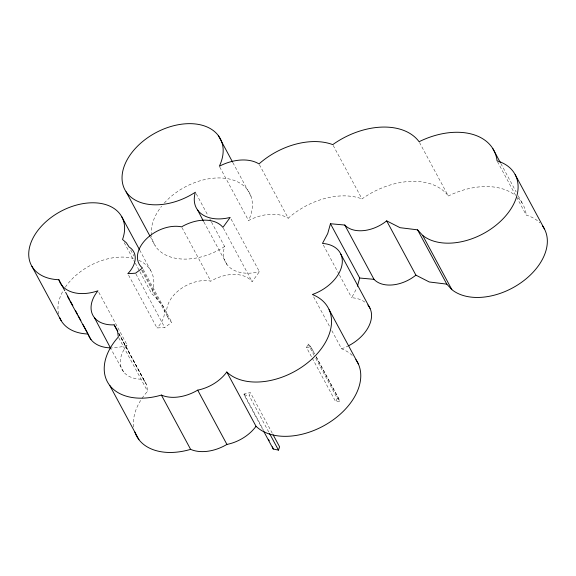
<?xml version="1.0" encoding="UTF-8"?>
<svg xmlns="http://www.w3.org/2000/svg" width="576" height="576" viewBox="0 0 576 576"><rect width="100%" height="100%" fill="white"/><g stroke="black" fill="none" stroke-linecap="round" stroke-linejoin="round"><path stroke-width="0.43" stroke-dasharray="2.88 2.16" d="M272.282 433.246L250.358 392.53L244.051 394.02L244.022 394.754L262.692 429.444M268.747 432.014L249.257 395.82L250.358 392.53M311.443 356.674L306.576 347.623L308.002 343.966L310.817 346.73L314.474 353.52M316.296 356.911L340.049 401.018L335.808 401.911L337.234 398.254L315.31 357.538M364.802 302.076A35.892 23.688 -28.3 0 0 351.684 297.72L356.94 287.885M128.606 275.206L157.025 327.982L164.758 327.485L171.734 322.344A30.751 20.297 -28.3 0 1 174.679 294.149A30.751 20.297 -28.3 0 1 210.794 281.138A34.682 22.896 -28.3 0 1 252.158 281.671L259.416 271.706L231.034 218.988M306.576 347.623L310.817 346.73M244.022 394.754L249.257 395.82M337.234 398.254L340.049 401.018M139.896 271.742L151.754 293.774L155.606 297.094L158.328 301.284A27.648 18.245 -28.3 0 1 157.025 327.982M118.886 333.972L146.722 385.078L147.557 391.298A59.191 39.067 -28.3 0 0 141.883 398.527M123.638 371.923L111.42 349.74M226.915 264.42L203.479 221.242M500.875 163.562L516.125 191.88M518.242 195.818L522.058 202.896M497.477 161.64L515.693 195.473M516.542 197.042L526.284 215.143A56.124 37.044 -28.3 0 1 539.906 222.869M419.515 142.502L448.322 196.006A65.066 42.941 -28.3 0 1 515.246 195.35M333.18 145.418L361.987 198.914A65.333 43.121 -28.3 0 1 448.322 196.006M323.302 245.009L338.976 274.118M339.401 274.903L351.684 297.72M259.423 164.714L288.23 218.218A61.387 40.514 -28.3 0 1 361.987 198.914M313.646 296.87L329.738 326.765M331.862 330.703L341.604 348.797A60.509 39.938 -28.3 0 1 352.778 355.939M232.891 162.641L250.97 196.214M219.751 167.054L248.558 220.55A39.305 25.942 -28.3 0 1 288.23 218.218M310.5 346.478L314.762 354.391M315.979 356.652L339.725 400.766M308.002 343.966L314.899 356.789M312.257 358.178L335.808 401.911M223.351 228.175L252.158 281.671M196.236 193.788L208.102 215.82M209.794 218.966L211.068 221.328M211.486 222.113L224.618 246.506A39.305 25.942 -28.3 0 0 259.416 271.706M181.987 227.635L210.794 281.138M244.051 394.02L263.534 430.207M150.329 236.786L155.34 246.096M139.73 250.142L151.006 271.08M143.316 269.568L171.734 322.344M142.445 270.094L168.833 319.104M130.723 250.013L133.97 256.046M141.689 270.374L158.328 301.284M124.214 242.633L134.806 262.303M135.23 263.088L139.471 270.958M135.929 273.953L164.758 327.485M98.806 292.363L127.188 345.082A34.481 22.759 -28.3 0 0 143.381 379.138L144.864 382.226M118.714 333.058L146.722 385.078M118.62 333.144L143.381 379.138M118.75 337.795L147.557 391.298M517.846 197.647A65.066 42.941 -28.3 0 1 526.284 215.143M164.297 203.047A54.115 35.719 -28.3 0 1 228.852 178.92A54.115 35.719 -28.3 0 1 248.558 220.55M224.618 246.506A54.115 35.719 -28.3 0 1 151.567 236.196M151.452 235.332A54.115 35.719 -28.3 0 1 161.568 206.273M138.78 260.302A51.314 33.869 -28.3 0 1 151.754 293.774M58.55 314.05A51.314 33.869 -28.3 0 1 63.151 290.671M65.326 287.186A51.314 33.869 -28.3 0 1 133.33 258.422M127.188 345.082A38.866 25.654 -28.3 0 1 111.377 347.875M133.711 427.054A59.191 39.067 -28.3 0 1 141.386 399.269M348.804 345.65A35.892 23.688 -28.3 0 1 341.604 348.797"/><path stroke-width="0.86" d="M273.096 434.758L279.59 446.818L278.489 450.115L273.247 449.042L272.47 446.796M330.466 223.74L327.708 233.597L322.459 243.432A35.892 23.688 -28.3 0 1 341.914 265.277A35.892 23.688 -28.3 0 1 312.372 294.509A60.509 39.938 -28.3 0 1 311.4 359.554A60.509 39.938 -28.3 0 1 226.793 372.002A33.739 22.27 -28.3 0 1 197.698 390.139A36 23.76 -28.3 0 1 161.388 395.071A59.191 39.067 -28.3 0 1 109.411 385.006A59.191 39.067 -28.3 0 1 118.325 337.01L117.497 330.79L114.149 324.85A34.481 22.759 -28.3 0 1 97.956 290.794A38.866 25.654 -28.3 0 1 58.86 279.72A51.314 33.869 -28.3 0 1 31.673 240.89A51.314 33.869 -28.3 0 1 91.966 202.788A51.314 33.869 -28.3 0 1 122.522 239.486L126.374 242.798L129.103 246.996A27.648 18.245 -28.3 0 1 127.8 273.694L135.526 273.197L142.502 268.056A30.751 20.297 -28.3 0 1 145.447 239.861A30.751 20.297 -28.3 0 1 181.57 226.85A34.682 22.896 -28.3 0 1 222.926 227.383L230.184 217.418A39.305 25.942 -28.3 0 1 195.386 192.218A54.115 35.719 -28.3 0 1 122.861 184.529A54.115 35.719 -28.3 0 1 177.962 124.783A54.115 35.719 -28.3 0 1 219.326 166.262A39.305 25.942 -28.3 0 1 258.998 163.93A61.387 40.514 -28.3 0 1 332.755 144.626A65.333 43.121 -28.3 0 1 419.09 141.718A65.066 42.941 -28.3 0 1 497.059 160.855A56.124 37.044 -28.3 0 1 502.135 219.73A56.124 37.044 -28.3 0 1 422.64 235.354L417.564 229.846L400.046 227.686L386.669 220.86A30.802 20.326 -28.3 0 1 344.779 225.043L330.466 223.74L359.698 278.028L357.401 286.243M359.698 278.028L374.011 279.331A30.802 20.326 -28.3 0 0 415.901 275.148L429.278 281.974L446.796 284.134L451.872 289.642A56.124 37.044 -28.3 0 0 520.862 282.809A56.124 37.044 -28.3 0 0 542.635 226.066M91.001 339.595L67.385 296.273M515.16 174.6L544.385 228.888M492.826 148.608L500.45 162.77M422.64 235.354L451.872 289.642M417.564 229.846L446.796 284.134M386.669 220.86L415.901 275.148M344.779 225.043L374.011 279.331M340.826 254.146L370.058 308.434M329.098 309.622L358.33 363.91M218.275 135.497L232.596 162.094M269.554 433.526L278.489 450.115M268.409 439.258L269.222 440.762M263.506 430.949L273.247 449.042M226.793 372.002L256.025 426.29A60.509 39.938 -28.3 0 0 330.538 421.69A60.509 39.938 -28.3 0 0 355.91 359.662M126.108 191.808L149.911 236.016M121.774 216.792L139.313 249.365M197.698 390.139L226.922 444.427A33.739 22.27 -28.3 0 0 256.025 426.29M161.388 395.071L190.62 449.359A36 23.76 -28.3 0 0 226.922 444.427M114.149 324.85L117.806 331.632M111.017 348.991L94.406 317.635M58.86 279.72L64.793 290.736M65.635 292.306L68.177 297.029M68.602 297.814L69.451 299.39M70.301 300.96L72.842 305.683M75.384 310.399L77.501 314.338M78.343 315.907L80.885 320.63M83.009 324.562L87.667 333.216M109.735 385.43L138.967 439.718M31.918 266.342L61.15 320.63M197.683 210.132L203.479 221.242M59.602 317.462A51.314 33.869 -28.3 0 0 88.092 334.008A38.866 25.654 -28.3 0 0 109.721 347.839M190.62 449.359A59.191 39.067 -28.3 0 1 134.892 432.108M367.87 304.949A35.892 23.688 -28.3 0 1 348.804 345.65"/></g></svg>
